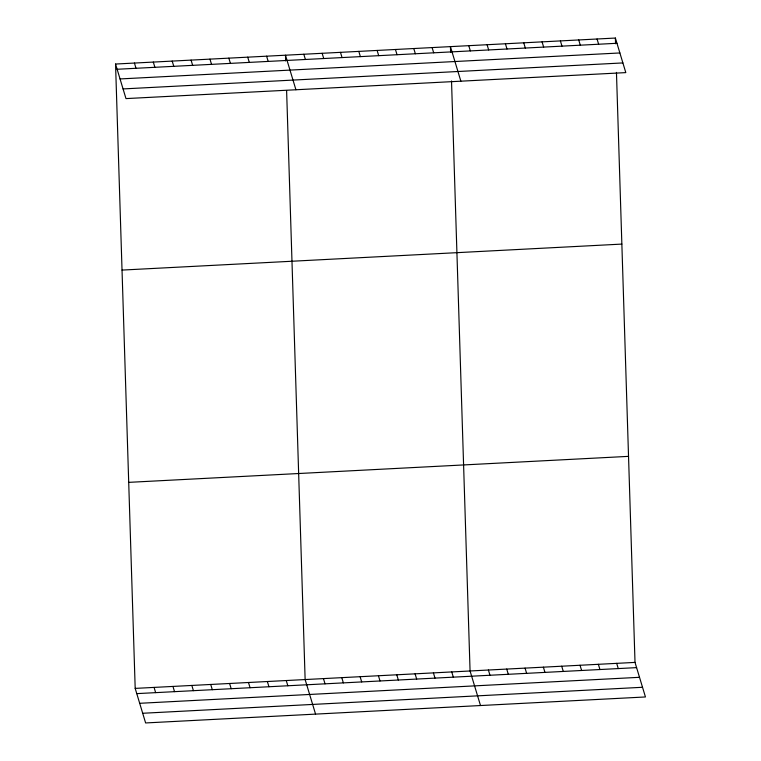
<?xml version="1.0" encoding="UTF-8"?>
<svg xmlns="http://www.w3.org/2000/svg" width="761" height="761" viewBox="0 0 761 761"><rect width="100%" height="100%" fill="white"/><g stroke="black" fill="none" stroke-linecap="round" stroke-linejoin="round"><path stroke-width="1.14" d="M115.548 64.038L615.383 38.05L625.808 72.609L125.984 98.597L115.548 64.038L135.192 688.391L145.617 722.95L645.452 696.962L635.016 662.403L616.458 72.39M117.127 69.27L616.952 43.282M120.048 78.944L619.882 52.956M123.063 88.923L622.888 62.925M122.036 270.079L621.861 244.091M128.704 482.36L628.538 456.362M135.192 688.391L635.016 662.403M136.761 693.623L636.596 667.625M139.691 703.297L639.516 677.309M142.697 713.266L642.522 687.278M597.052 39.001L598.631 44.233M578.721 39.953L580.301 45.184M560.4 40.913L561.979 46.136M542.07 41.865L543.649 47.087M523.739 42.816L525.318 48.038M505.418 43.767L506.997 48.999M487.088 44.718L488.667 49.95M468.766 45.67L470.346 50.901M460.871 81.189L450.436 46.63L450.617 52.347M432.105 47.582L433.684 52.804M616.686 663.354L618.265 668.586M413.784 48.533L415.363 53.765M598.365 664.305L599.944 669.537M395.454 49.484L397.033 54.716M580.034 665.257L581.613 670.489M377.123 50.435L378.702 55.667M561.704 666.217L563.283 671.44M358.802 51.396L360.381 56.618M543.383 667.169L544.962 672.391M340.471 52.347L342.05 57.57M525.052 668.12L526.631 673.342M322.15 53.299L323.729 58.521M506.731 669.071L508.3 674.303M303.82 54.25L305.399 59.482M488.4 670.022L489.979 675.254M295.924 89.76L285.489 55.201L285.67 60.928M480.505 705.533L470.07 670.983L451.52 80.97M266.607 56.19L268.186 61.413M451.749 671.934L453.328 677.157M247.725 57.17L249.304 62.392M433.418 672.886L434.997 678.108M415.087 673.837L416.667 679.069M228.842 58.15L230.421 63.372M396.766 674.788L398.345 680.02M209.96 59.13L211.539 64.362M378.436 675.739L380.015 680.971M191.078 60.109L192.657 65.341M360.115 676.7L361.684 681.923M172.195 61.099L173.774 66.321M341.784 677.651L343.363 682.874M153.313 62.079L154.892 67.301M323.454 678.603L325.033 683.825M134.431 63.058L136.01 68.29M315.558 714.113L305.132 679.554L286.612 90.692M286.25 680.534L287.829 685.766M267.368 681.523L268.947 686.745M248.486 682.503L250.065 687.725M229.603 683.483L231.182 688.715M210.721 684.462L212.3 689.694M191.839 685.442L193.418 690.674M172.956 686.432L174.535 691.654M154.074 687.411L155.644 692.634M615.383 38.05L615.563 43.777"/></g></svg>
